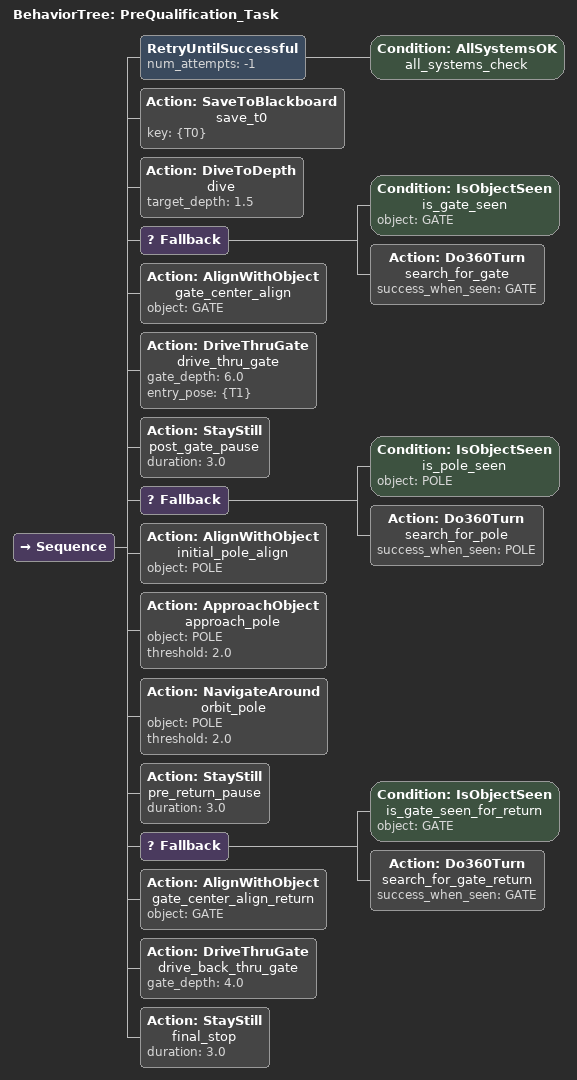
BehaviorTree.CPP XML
<root BTCPP_format="4">

    <BehaviorTree ID="PreQualification_Task">
        <Sequence>

            <!-- 1. Wait for sensors -->
            <RetryUntilSuccessful num_attempts="-1">
                <Condition ID="AllSystemsOK" name="all_systems_check"/>
            </RetryUntilSuccessful>

            <!-- 2. Save Home T0 -->
            <Action ID="SaveToBlackboard" name="save_t0"
                    key="{T0}"/>

            <!-- 3. Dive -->
            <Action ID="DiveToDepth" name="dive"
                    target_depth="1.5"/>

            <!-- 4. Find and Clear Gate -->
            <Fallback>
                <Condition ID="IsObjectSeen" name="is_gate_seen" object="GATE"/>
                <Action ID="Do360Turn" name="search_for_gate" success_when_seen="GATE"/>
            </Fallback>
            <Action ID="AlignWithObject" name="gate_center_align" object="GATE"/>
            <Action ID="DriveThruGate" name="drive_thru_gate" gate_depth="6.0" entry_pose="{T1}"/>

            <!-- 5. PRE-POLE ALIGNMENT (Centered Approach) -->
            <Action ID="StayStill" name="post_gate_pause" duration="3.0"/>
            <Fallback>
                <Condition ID="IsObjectSeen" name="is_pole_seen" object="POLE"/>
                <Action ID="Do360Turn" name="search_for_pole" success_when_seen="POLE"/>
            </Fallback>
            <Action ID="AlignWithObject" name="initial_pole_align" object="POLE"/>

            <!-- 6. Blind Surge to 2m -->
            <Action ID="ApproachObject" name="approach_pole" object="POLE" threshold="2.0"/>

            <!-- 7. SWAY-LESS STEP ORBIT (Consolidated Node) -->
            <Action ID="NavigateAround" name="orbit_pole" object="POLE" threshold="2.0"/>

            <!-- 8. Visual Return through Gate -->
            <Action ID="StayStill" name="pre_return_pause" duration="3.0"/>
            <Fallback>
                <Condition ID="IsObjectSeen" name="is_gate_seen_for_return" object="GATE"/>
                <Action ID="Do360Turn" name="search_for_gate_return" success_when_seen="GATE"/>
            </Fallback>
            <Action ID="AlignWithObject" name="gate_center_align_return" object="GATE"/>
            <Action ID="DriveThruGate" name="drive_back_thru_gate" gate_depth="4.0"/>

            <!-- 9. Finish -->
            <Action ID="StayStill" name="final_stop" duration="3.0"/>

        </Sequence>
    </BehaviorTree>

</root>
